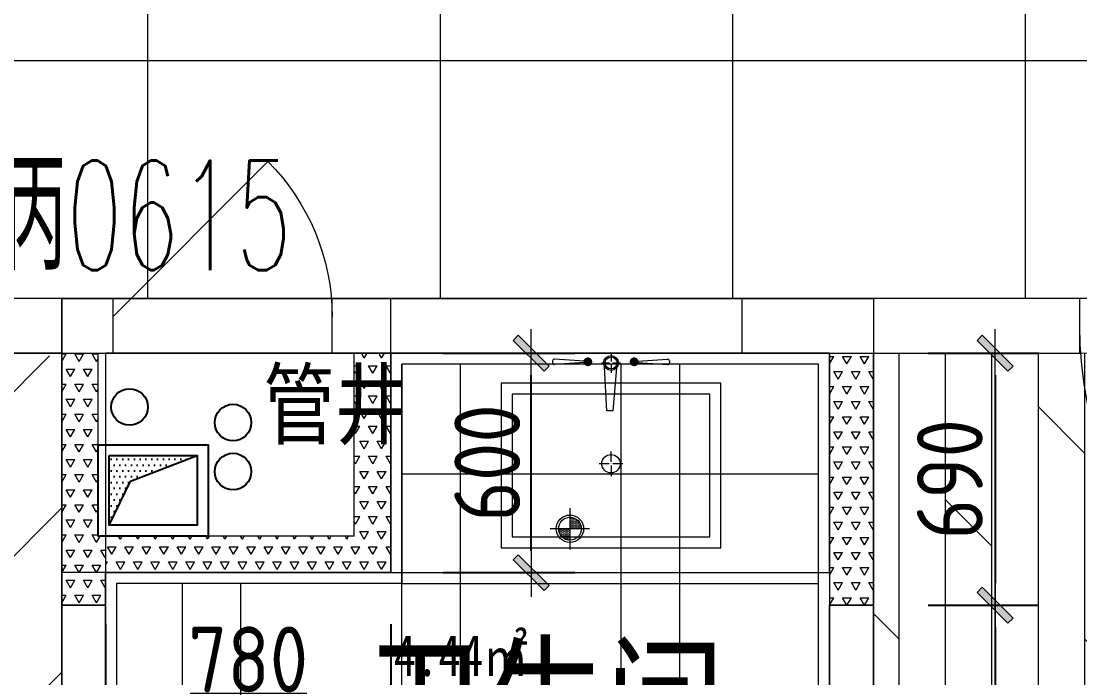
# Model space of a CAD drawing. Header units: millimetres. Extents: x 33621 to 401573, y -91663 to 133135.
# Drawn here: x 235236 to 238131, y 48758 to 50554 of the extents above; entities that cross this region are included whole.
import ezdxf

# ---------------------------------------------------------------- set-up
doc = ezdxf.new("R2010")
doc.units = ezdxf.units.MM
doc.header["$LTSCALE"] = 10
doc.linetypes.add('DOT', pattern=[0.2, 0.1, -0.1])
doc.linetypes.add('DOTE', pattern=[2.42, 2, -0.2, 0.02, -0.2])
doc.layers.get('0').update_dxf_attribs({"color": 253})
doc.layers.get('Defpoints').update_dxf_attribs({"color": 250})
for name, color, linetype, lineweight in [('DOOR【门】', 253, 'Continuous', 0), ('DS-4BS-FINISH【墙完成线】', 253, 'Continuous', 0), ('FC-FLOOR【地材分格】', 253, 'Continuous', 0), ('FF-FIXT【洁具】', 253, 'Continuous', 0), ('FF-FURN【成品家具】', 253, 'Continuous', 0), ('RC-FIN【天花轮廓线】', 253, 'Continuous', 0), ('RC-LIGHT【天花灯具】', 253, 'Continuous', 0), ('RC-STR【天花细线】', 253, 'Continuous', 0), ('RC-Text【天花文字】', 253, 'Continuous', 0), ('WALL', 253, 'Continuous', 0), ('Wall【新建墙】', 253, 'Continuous', 0), ('WINDOW', 253, 'Continuous', 0), ('Xline【辅助线】', 253, 'Continuous', 0), ('新建墙体', 253, 'Continuous', 0)]:
    doc.layers.add(name, color=color, linetype=linetype, lineweight=lineweight)
for name, color, linetype in [('VPIPE-污水', 253, 'Continuous'), ('VPIPE-热给水', 253, 'Continuous'), ('VPIPE-给水', 253, 'Continuous'), ('WINDOW_TEXT', 253, 'Continuous'), ('填充', 253, 'Continuous'), ('洁具', 253, 'Continuous'), ('风道（排气道）', 253, 'Continuous')]:
    doc.layers.add(name, color=color, linetype=linetype)
doc.styles.add('_TCH_WINDOW', font='SIMPLEX', dxfattribs={"bigfont": 'GBCBIG'})
doc.styles.add('CCD_DIM', font='ARCHS.SHX')
doc.styles.add('SUN', font='romans.shx', dxfattribs={"width": 0.8, "bigfont": 'hzdx.shx'})
doc.styles.add('宋体', font='', dxfattribs={"width": 0.7})
doc.styles.add('文字', font='')
doc.styles.get('宋体').set_extended_font_data('SimSun')
doc.styles.get('文字').set_extended_font_data('SimSun')
doc.dimstyles.new('ZL_1：60', dxfattribs={"dimscale": 60, "dimtxt": 3, "dimasz": 1, "dimexe": 2, "dimexo": 2, "dimgap": 0.5, "dimtad": 1, "dimdec": 0, "dimrnd": 5, "dimdsep": 46, "dimtxsty": 'CCD_DIM', "dimblk": 'WS-cj', "dimblk1": 'WS-cj', "dimblk2": 'WS-cj', "dimcen": 0, "dimclrd": 44, "dimclre": 44, "dimclrt": 2, "dimadec": 0, "dimazin": 0, "dimtfac": 1, "dimtdec": 0, "dimtix": 1, "dimtofl": 0, "dimtmove": 2, "dimatfit": 3, "dimldrblk": 'hl_arrow2', "dimfxl": 6, "dimfxlon": 1, "dimarcsym": 0})

# ---------------------------------------------------------------- blocks, each defined once
blk = doc.blocks.new('$DorLib2D$00000001')
for p, q in [((0.45, 0.975), (0.5, 0.975)), ((0.45, 0), (0.45, 0.975)), ((0.5, 0), (0.5, 0.975)), ((0.5, 0), (0.45, 0))]:
    blk.add_line(p, q)
at = {"lineweight": 13}
blk.add_arc((0.475, 0), 0.975, 91.4693, 180, dxfattribs=at)
blk = doc.blocks.new('A$C5D954283')
at = {"color": 8}
for p, q in [((0, 532.1), (0, 509.5)), ((-4, 505.5), (-26.2, 505.5)), ((0, 501.5), (0, 478.5)), ((25.8, 505.5), (4, 505.5)), ((0, 235.1), (0, 263.8)), ((-5, 230), (-32.8, 230)), ((0, 225), (0, 196.3)), ((32.3, 230), (5, 230))]:
    blk.add_line(p, q, dxfattribs=at)
at = {"color": 0, "linetype": 'Continuous'}
for p, q in [((-159.8, 511.3), (-159.8, 506.3)), ((-11.2, 374.3), (-17.5, 495.5)), ((15.1, 492.2), (4.8, 374.3)), ((159.8, 511.3), (159.8, 506.3)), ((4.8, 374.3), (-11.2, 374.3))]:
    blk.add_line(p, q, dxfattribs=at)
at = {"color": 8, "ltscale": 1000, "const_width": 0.448}
blk.add_lwpolyline([(0, 505.7, -1), (0, 505.3, -1)], format="xyb", close=True, dxfattribs=at)
at = {"color": 0, "linetype": 'Continuous'}
blk.add_lwpolyline([(300, 0), (300, 450), (-300, 450), (-300, 0)], close=True, dxfattribs=at)
at = {"color": 8}
blk.add_lwpolyline([(270, 30), (270, 420), (-270, 420), (-270, 30)], close=True, dxfattribs=at)
at = {"color": 8, "const_width": 0.84}
blk.add_lwpolyline([(0.1, 230.5, -1), (0.1, 229.6, -1)], format="xyb", close=True, dxfattribs=at)
at = {"color": 0, "linetype": 'Continuous'}
blk.add_circle((0, 505.5), 20.2, dxfattribs=at)
at = {"color": 8}
for centre, radius in [((0.3, 505.7), 16.3), ((0, 230), 25.2)]:
    blk.add_circle(centre, radius, dxfattribs=at)
at = {"color": 0, "linetype": 'Continuous'}
for centre, start, end in [((-154.8, 511.3), 88.2889, 180), ((-154.8, 506.3), 180, 271.7111), ((154.8, 511.3), 0, 91.7111), ((154.8, 506.3), 268.2889, 0)]:
    blk.add_arc(centre, 5, start, end, dxfattribs=at)
at = {"color": 250, "linetype": 'DOT', "ltscale": 1000}
for points in [[(-57.3, 508.8), (-57.4, 510), (-57.8, 511.1), (-58.3, 512.1), (-59.1, 513), (-60, 513.8), (-61, 514.3), (-62.2, 514.7), (-63.3, 514.8), (-64.5, 514.7), (-65.6, 514.3), (-66.7, 513.8), (-67.6, 513), (-68.3, 512.1), (-68.9, 511.1), (-69.2, 510), (-69.3, 508.8), (-69.2, 507.6), (-68.9, 506.5), (-68.3, 505.5), (-67.6, 504.6), (-66.7, 503.8), (-65.6, 503.3), (-64.5, 502.9), (-63.3, 502.8), (-62.2, 502.9), (-61, 503.3), (-60, 503.8), (-59.1, 504.6), (-58.3, 505.5), (-57.8, 506.5), (-57.4, 507.6)], [(69.3, 508.8), (69.2, 510), (68.9, 511.1), (68.3, 512.1), (67.6, 513), (66.7, 513.8), (65.6, 514.3), (64.5, 514.7), (63.3, 514.8), (62.2, 514.7), (61, 514.3), (60, 513.8), (59.1, 513), (58.3, 512.1), (57.8, 511.1), (57.4, 510), (57.3, 508.8), (57.4, 507.6), (57.8, 506.5), (58.3, 505.5), (59.1, 504.6), (60, 503.8), (61, 503.3), (62.2, 502.9), (63.3, 502.8), (64.5, 502.9), (65.6, 503.3), (66.7, 503.8), (67.6, 504.6), (68.3, 505.5), (68.9, 506.5), (69.2, 507.6)]]:
    blk.add_wipeout(points, dxfattribs=at)
at = {"color": 0, "linetype": 'Continuous'}
for p, q in [((-72.3, 510.3), (-154.7, 516.3)), ((-72.3, 507.3), (-154.7, 501.3)), ((72.3, 510.3), (154.7, 516.3)), ((72.3, 507.3), (154.7, 501.3))]:
    blk.add_line(p, q, dxfattribs=at)
at = {"color": 0, "linetype": 'Continuous', "const_width": 12}
for points in [[(-63.3, 514.8, -1), (-63.3, 502.8, -1)], [(63.3, 514.8, 1), (63.3, 502.8, 1)]]:
    blk.add_lwpolyline(points, format="xyb", close=True, dxfattribs=at)
blk = doc.blocks.new('WS-cj')
blk.add_hatch(color=2).paths.add_polyline_path([(0.588, 0.818), (-0.818, -0.588), (-0.588, -0.818), (0.818, 0.588)])
at = {"color": 2, "linetype": 'ByBlock', "lineweight": 0}
for p, q in [((-1.1, 0), (0, 0)), ((0, 0), (1.1, 0))]:
    blk.add_line(p, q, dxfattribs=at)
at = {"color": 2}
blk.add_lwpolyline([(0.588, 0.818), (-0.818, -0.588), (-0.588, -0.818), (0.818, 0.588)], close=True, dxfattribs=at)
blk = doc.blocks.new('*D445')
at = {"layer": 'Defpoints', "color": 0, "transparency": 16777216}
for p in [(235466.7, 49023.9), (236246.7, 49023.9), (236246.7, 48684.1)]:
    blk.add_point(p, dxfattribs=at)
at = {"layer": '新建墙体', "color": 44, "lineweight": -2, "transparency": 16777216}
for p, q in [((235466.7, 48903.9), (235466.7, 48564.1)), ((236246.7, 48903.9), (236246.7, 48564.1)), ((235526.7, 48684.1), (236186.7, 48684.1))]:
    blk.add_line(p, q, dxfattribs=at)
at = {"layer": '新建墙体', "color": 44, "lineweight": -2, "transparency": 16777216, "xscale": 60, "yscale": 60, "zscale": 60, "rotation": 180}
blk.add_blockref('WS-cj', (235466.7, 48684.1), dxfattribs=at)
at = {"layer": '新建墙体', "color": 44, "lineweight": -2, "transparency": 16777216, "xscale": 60, "yscale": 60, "zscale": 60}
blk.add_blockref('WS-cj', (236246.7, 48684.1), dxfattribs=at)
at = {"layer": '新建墙体', "color": 2, "transparency": 16777216, "insert": (235856.7, 48807.8), "char_height": 180, "attachment_point": 5, "style": 'CCD_DIM'}
blk.add_mtext('780', dxfattribs=at)
blk = doc.blocks.new('hl_arrow2')
at = {"color": 2}
blk.add_line((-0.221, 0), (-1, 0), dxfattribs=at)
blk.add_lwpolyline([(-0.221, 0), (-0.861, -0.689), (-0.654, -0.862), (0, 0), (-0.654, 0.862), (-0.861, 0.689)], close=True, dxfattribs=at)
blk = doc.blocks.new('*D446')
at = {"layer": 'Defpoints', "color": 0, "transparency": 16777216}
for p in [(236269.2, 49645.3), (236630.5, 49645.3), (236269.2, 49045.3)]:
    blk.add_point(p, dxfattribs=at)
at = {"layer": '新建墙体', "color": 44, "lineweight": -2, "transparency": 16777216}
for p, q in [((236389.2, 49645.3), (236750.5, 49645.3)), ((236630.5, 49105.3), (236630.5, 49585.3)), ((236389.2, 49045.3), (236750.5, 49045.3))]:
    blk.add_line(p, q, dxfattribs=at)
at = {"layer": '新建墙体', "color": 44, "lineweight": -2, "transparency": 16777216, "xscale": 60, "yscale": 60, "zscale": 60}
for p, rotation in [((236630.5, 49645.3), 90), ((236630.5, 49045.3), 270)]:
    blk.add_blockref('WS-cj', p, dxfattribs=dict(at, rotation=rotation))
at = {"layer": '新建墙体', "color": 2, "transparency": 16777216, "insert": (236510.5, 49345.3), "char_height": 180, "attachment_point": 5, "rotation": 90, "style": 'CCD_DIM'}
blk.add_mtext('600', dxfattribs=at)
blk = doc.blocks.new('*D447')
at = {"layer": 'Defpoints', "color": 0, "transparency": 16777216}
for p in [(237596.7, 49645.3), (237596.7, 48956.1), (237899.4, 48956.1)]:
    blk.add_point(p, dxfattribs=at)
at = {"layer": '新建墙体', "color": 44, "lineweight": -2, "transparency": 16777216}
for p, q in [((237716.7, 49645.3), (238019.4, 49645.3)), ((237899.4, 49585.3), (237899.4, 49016.1)), ((237716.7, 48956.1), (238019.4, 48956.1))]:
    blk.add_line(p, q, dxfattribs=at)
at = {"layer": '新建墙体', "color": 44, "lineweight": -2, "transparency": 16777216, "xscale": 60, "yscale": 60, "zscale": 60}
for p, rotation in [((237899.4, 49645.3), 90), ((237899.4, 48956.1), 270)]:
    blk.add_blockref('WS-cj', p, dxfattribs=dict(at, rotation=rotation))
at = {"layer": '新建墙体', "color": 2, "transparency": 16777216, "insert": (237775.7, 49300.7), "char_height": 180, "attachment_point": 5, "rotation": 90, "style": 'CCD_DIM'}
blk.add_mtext('690', dxfattribs=at)
blk = doc.blocks.new('*D448')
at = {"layer": 'Defpoints', "color": 0, "transparency": 16777216}
for p in [(237596.7, 48956.1), (237596.7, 48156.1), (237899.4, 48156.1)]:
    blk.add_point(p, dxfattribs=at)
at = {"layer": '新建墙体', "color": 44, "lineweight": -2, "transparency": 16777216}
for p, q in [((237716.7, 48956.1), (238019.4, 48956.1)), ((237899.4, 48896.1), (237899.4, 48216.1)), ((237716.7, 48156.1), (238019.4, 48156.1))]:
    blk.add_line(p, q, dxfattribs=at)
at = {"layer": '新建墙体', "color": 44, "lineweight": -2, "transparency": 16777216, "xscale": 60, "yscale": 60, "zscale": 60}
for p, rotation in [((237899.4, 48956.1), 90), ((237899.4, 48156.1), 270)]:
    blk.add_blockref('WS-cj', p, dxfattribs=dict(at, rotation=rotation))
at = {"layer": '新建墙体', "color": 2, "transparency": 16777216, "insert": (237779.4, 48556.1), "char_height": 180, "attachment_point": 5, "rotation": 90, "style": 'CCD_DIM'}
blk.add_mtext('800', dxfattribs=at)
blk = doc.blocks.new('防雾筒灯')
at = {"ltscale": 30}
h = blk.add_hatch(dxfattribs=at)
h.set_pattern_fill('DOTS', color=251, scale=3)
h.set_pattern_definition([(0, (-62.322, -46.6336), (2.38125, 4.7625), [0, -4.7625])])
edge = h.paths.add_edge_path()
edge.add_ellipse((0, 0), major_axis=(35.4, 35.4), ratio=1, start_angle=315, end_angle=405)
edge.add_line((0, 50), (0, 0))
edge.add_line((0, 0), (50, 0))
edge = h.paths.add_edge_path()
edge.add_line((0, 0), (-50, 0))
edge.add_ellipse((0, 0), major_axis=(35.4, 35.4), ratio=1, start_angle=495, end_angle=225)
edge.add_line((0, -50), (0, 0))
at = {"color": 251, "linetype": 'DOTE', "ltscale": 43.504693}
blk.add_line((0, 90.6), (0, -90.6), dxfattribs=at)
at = {"color": 251, "linetype": 'DOTE', "ltscale": 41.297046}
blk.add_line((86, 0), (-86, 0), dxfattribs=at)
blk.add_ellipse((0, 0), major_axis=(-42.4, 42.4), ratio=1, start_param=2.355868237233172, end_param=8.639053544412757)
at = {"color": 251}
blk.add_ellipse((0, 0), major_axis=(35.4, 35.4), ratio=1, start_param=5.49871431692557, end_param=11.78189962410516, dxfattribs=at)
blk = doc.blocks.new('$DorLib2D$00000114')
at = {"color": 0}
blk.add_line((0.5, 0), (-0.2071, 0.7071), dxfattribs=at)
blk.add_arc((0.5, 0), 1, 135, 180, dxfattribs=at)
blk = doc.blocks.new('PQD')
at = {"layer": '填充'}
h = blk.add_hatch(dxfattribs=at)
h.set_pattern_fill('DOTS', color=256, scale=10, style=0)
h.paths.add_polyline_path([(517039.4, 222520.7), (516799.4, 222520.7), (516799.4, 222330.7), (516857.1, 222450.6)])
blk.add_lwpolyline([(516799.4, 222330.7), (516857.1, 222450.6), (517039.4, 222520.7)], dxfattribs=at)
at = {"layer": '风道（排气道）'}
for points in [[(516769.4, 222550.7), (517069.4, 222550.7), (517069.4, 222300.7), (516769.4, 222300.7)], [(516799.4, 222520.7), (517039.4, 222520.7), (517039.4, 222330.7), (516799.4, 222330.7)]]:
    blk.add_lwpolyline(points, close=True, dxfattribs=at)

msp = doc.modelspace()

# ---------------------------------------------------------------- hatches: boundary and pattern name
at = {"layer": 'FC-FLOOR【地材分格】'}
h = msp.add_hatch(dxfattribs=at)
h.set_pattern_fill('_USER', color=256, scale=800, double=1, pattern_type=0)
h.set_pattern_definition([(0, (243581.7, 52045.3), (0, 800), []), (90, (243581.7, 52045.3), (-800, 5e-14), [])])
h.paths.add_polyline_path([(261356.7, 52046.4), (261356.7, 49795.3), (254756.7, 49795.3), (254756.7, 50245.3), (254156.7, 50245.3), (254156.7, 49795.3), (247556.7, 49795.3), (247556.7, 50245.3), (246956.7, 50245.3), (246956.7, 49795.3), (240356.7, 49795.3), (240356.7, 50245.3), (239756.7, 50245.3), (239756.7, 49795.3), (233156.7, 49795.3), (233156.7, 50245.3), (232931.7, 50245.3), (232931.7, 52045.3), (240356.7, 52045.3), (240356.7, 58345.3), (243581.7, 58345.3), (243581.7, 52045.3)])
h = msp.add_hatch(dxfattribs=at)
h.set_pattern_fill('DOLMIT', color=256, scale=20, angle=90, double=1)
h.set_pattern_definition([(90, (240176.74, 55975.26), (-127, 8e-15), []), (135, (240176.74, 55975.26), (-254, -254), [179.605, -359.21])])
h.paths.add_polyline_path([(237566.7, 49645.3), (239981.7, 49646.4), (239981.7, 42746.4), (239756.7, 42745.3), (239756.7, 42345.3), (236556.7, 42345.3), (236556.7, 42445.3), (236531.7, 42445.3), (236531.7, 47045), (237566.7, 47045)])
h = msp.add_hatch(dxfattribs=at)
h.set_pattern_fill('_USER', color=256, scale=600, double=1, pattern_type=0)
h.set_pattern_definition([(0, (236276.74, 49015.26), (0, 600), []), (90, (236276.74, 49015.26), (-600, 4e-14), [])])
h.paths.add_polyline_path([(237416.7, 49615.3), (236276.7, 49615.3), (236276.7, 49015.3), (235496.7, 49015.3), (235496.7, 47195), (237416.7, 47195)])
at = {"layer": 'RC-STR【天花细线】'}
h = msp.add_hatch(dxfattribs=at)
h.set_pattern_fill('矩形600X300', color=256, double=1, pattern_type=2)
h.set_pattern_definition([(0, (236436.74, 49015.26), (0, 300), []), (90, (236436.74, 49015.26), (-600, 4e-14), [])])
h.paths.add_polyline_path([(237416.7, 49615.3), (236276.7, 49615.3), (236276.7, 49015.3), (235496.7, 49015.3), (235496.7, 47195), (237416.7, 47195)])
at = {"layer": 'Xline【辅助线】'}
h = msp.add_hatch(dxfattribs=at)
h.set_pattern_fill('ANSI31', color=256, scale=100)
h.set_pattern_definition([(45, (216356.85, 42355.58), (-224.5064, 224.5064), [])])
h.paths.add_polyline_path([(236396.7, 47045), (235346.7, 47045), (235346.8, 49637.9), (232931.7, 49637.9), (232931.7, 42355.6), (236396.7, 42370.6)])
at = {"layer": '新建墙体'}
h = msp.add_hatch(dxfattribs=at)
h.set_pattern_fill('TRIANG', color=4, scale=5)
h.set_pattern_definition([(60, (235346.74, 49045.265), (-23.8125, 41.2445), [23.8125, -23.8125]), (120, (235346.74, 49045.265), (-47.625, 3e-08), [23.8125, -23.8125]), (0, (235334.836, 49065.887), (23.8125, 41.2445), [23.8125, -23.8125])])
h.paths.add_polyline_path([(235466.7, 49145.3), (235446.7, 49145.3), (235446.7, 49645.3), (235346.7, 49645.3), (235346.7, 48956.1), (235466.7, 48956.1)])
h = msp.add_hatch(dxfattribs=at)
h.set_pattern_fill('TRIANG', color=4, scale=5)
h.set_pattern_definition([(60, (180619.538, 47115.71), (-23.8125, 41.24446), [23.8125, -23.8125]), (120, (180619.538, 47115.71), (-47.625, 3e-08), [23.8125, -23.8125]), (0, (180607.63, 47136.33), (23.8125, 41.24446), [23.8125, -23.8125])])
h.paths.add_polyline_path([(236246.7, 49645.3), (236146.7, 49645.3), (236146.7, 49145.3), (235466.7, 49145.3), (235466.7, 49045.3), (236246.7, 49045.3)])
h = msp.add_hatch(dxfattribs=at)
h.set_pattern_fill('TRIANG', color=4, scale=5)
h.set_pattern_definition([(60, (237446.74, 48956.15), (-23.8125, 41.2445), [23.8125, -23.8125]), (120, (237446.74, 48956.15), (-47.625, 3e-08), [23.8125, -23.8125]), (0, (237434.836, 48976.77), (23.8125, 41.2445), [23.8125, -23.8125])])
h.paths.add_polyline_path([(237566.7, 49645.3), (237446.7, 49645.3), (237446.7, 48956.1), (237566.7, 48956.1)])

# ---------------------------------------------------------------- linework, layer by layer
at = {"layer": 'DS-4BS-FINISH【墙完成线】'}
for points in [[(261356.7, 52046.4), (261356.7, 49795.3), (254756.7, 49795.3), (254756.7, 50245.3), (254156.7, 50245.3), (254156.7, 49795.3), (247556.7, 49795.3), (247556.7, 50245.3), (246956.7, 50245.3), (246956.7, 49795.3), (240356.7, 49795.3), (240356.7, 50245.3), (239756.7, 50245.3), (239756.7, 49795.3), (233156.7, 49795.3), (233156.7, 50245.3), (232931.7, 50245.3), (232931.7, 52045.3), (240356.7, 52045.3), (240356.7, 58345.3), (243581.7, 58345.3), (243581.7, 52045.3), (261356.7, 52046.4)], [(235346.8, 49645.3), (232931.8, 49646.4), (232931.8, 42746.4), (233156.8, 42745.3), (233156.8, 42345.3), (236356.8, 42345.3), (236356.8, 42445.3), (236381.8, 42445.3), (236381.8, 47045), (235346.8, 47045), (235346.8, 49645.3)]]:
    msp.add_lwpolyline(points, dxfattribs=at)
at = {"layer": 'FF-FURN【成品家具】'}
for p, q in [((235346.7, 48956.1), (235346.7, 48156.1)), ((237566.7, 48156.1), (237566.7, 48956.1))]:
    msp.add_line(p, q, dxfattribs=at)
at = {"layer": 'RC-FIN【天花轮廓线】'}
for points in [[(235346.7, 48956.1), (235466.7, 48956.1), (235466.7, 48156.1), (235346.7, 48156.1)], [(237446.7, 48956.1), (237566.7, 48956.1), (237566.7, 48156.1), (237446.7, 48156.1)]]:
    msp.add_lwpolyline(points, close=True, dxfattribs=at)
at = {"layer": 'VPIPE-污水'}
msp.add_circle((235532.2, 49498.2), 50, dxfattribs=at)
at = {"layer": 'VPIPE-热给水'}
msp.add_circle((235815.3, 49321.7), 50, dxfattribs=at)
at = {"layer": 'VPIPE-给水'}
msp.add_circle((235815.3, 49455.7), 50, dxfattribs=at)
at = {"layer": 'WALL', "color": 9}
for p, q in [((238131.2, 49795.3), (234782.3, 49795.3)), ((235346.7, 49045.3), (235346.7, 49795.3)), ((235346.7, 49795.3), (236246.7, 49795.3)), ((236246.7, 49045.3), (236246.7, 49795.3)), ((238131.2, 49645.3), (238131.2, 49795.3)), ((238131.2, 49645.3), (238131.2, 49795.3)), ((235446.7, 49145.3), (235446.7, 49645.3)), ((235446.7, 49645.3), (236146.7, 49645.3)), ((236146.7, 49145.3), (236146.7, 49645.3)), ((236146.7, 49145.3), (235446.7, 49145.3)), ((236246.7, 49045.3), (235346.7, 49045.3))]:
    msp.add_line(p, q, dxfattribs=at)
at = {"layer": 'Wall【新建墙】'}
for p, q in [((235346.7, 49795.3), (237566.7, 49795.3)), ((235346.7, 49795.3), (235346.7, 48956.1)), ((237566.7, 49795.3), (237566.7, 48956.1)), ((235466.7, 49645.3), (235466.7, 48956.1)), ((237446.7, 49645.3), (237446.7, 48956.1)), ((235466.7, 48956.1), (235346.7, 48956.1)), ((237566.7, 48956.1), (237446.7, 48956.1))]:
    msp.add_line(p, q, dxfattribs=at)
at = {"layer": 'WINDOW'}
for p, q in [((235486.2, 49795.3), (236086.2, 49795.3)), ((235486.2, 49795.3), (235486.2, 49645.3)), ((236086.2, 49645.3), (236086.2, 49795.3)), ((235486.2, 49645.3), (236086.2, 49645.3))]:
    msp.add_line(p, q, dxfattribs=at)
at = {"layer": '新建墙体'}
msp.add_line((237206.7, 49795.3), (237206.7, 49645.3), dxfattribs=at)

# ---------------------------------------------------------------- block references
at = {"layer": 'DOOR【门】'}
ref = msp.add_blockref('$DorLib2D$00000001', (238681.2, 49721.4), dxfattribs=dict(at, xscale=1100, yscale=-1100, zscale=1100))
ref.add_attrib('A', 'M1122', (238231.2, 50071.7), dxfattribs={"layer": 'WINDOW_TEXT', "height": 297.5, "style": '_TCH_WINDOW', "width": 0.705882})
at = {"layer": 'DOOR【门】', "xscale": -600, "yscale": 600, "zscale": -600}
msp.add_blockref('$DorLib2D$00000114', (235786.2, 49745.3), dxfattribs=at)
at = {"layer": '洁具'}
msp.add_blockref('PQD', (-281322.6, -173155.5), dxfattribs=at)

# ---------------------------------------------------------------- texts
at = {"layer": 'DOOR【门】', "ltscale": 100, "style": 'SUN', "width": 0.6}
msp.add_text('FM丙0615', height=300, dxfattribs=at).set_placement((234864.3, 49872.3, 0))
at = {"layer": 'RC-Text【天花文字】', "width": 0.8}
for s, height, style, p in [('管井', 180, '文字', (235897.8, 49415.6)), ('卫生间', 300, '文字', (236177.7, 48532.6)), ('4.44㎡', 112.5, '宋体', (236254.5, 48762.4))]:
    msp.add_text(s, height=height, dxfattribs=dict(at, style=style)).set_placement(p)

# ---------------------------------------------------------------- dimensions: what is measured, and where the dimension line sits
at = {"layer": '新建墙体'}
for base, p1, p2, picture, middle in [((237899.4, 48956.1), (237596.7, 49645.3), (237596.7, 48956.1), '*D447', (237775.7, 49300.7)), ((237899.4, 48156.1), (237596.7, 48956.1), (237596.7, 48156.1), '*D448', (237779.4, 48556.1))]:
    dim = msp.add_linear_dim(base=base, p1=p1, p2=p2, angle=90, dimstyle='ZL_1：60', dxfattribs=at)
    dim.commit()
    dim.dimension.update_dxf_attribs({"geometry": picture, "text_midpoint": middle})
dim = msp.add_linear_dim(base=(236246.7, 48684.1), p1=(235466.7, 49023.9), p2=(236246.7, 49023.9), dimstyle='ZL_1：60', dxfattribs=at)
dim.commit()
dim.dimension.update_dxf_attribs({"geometry": '*D445', "text_midpoint": (235856.7, 48807.8)})

# ---------------------------------------------------------------- next in the draw order: block references
at = {"layer": 'FF-FIXT【洁具】', "linetype": 'Continuous'}
msp.add_blockref('A$C5D954283', (236849, 49113.1), dxfattribs=at)

# ---------------------------------------------------------------- next in the draw order: linework, layer by layer
at = {"layer": 'DS-4BS-FINISH【墙完成线】'}
msp.add_lwpolyline([(237566.7, 49645.3), (239981.7, 49646.4), (239981.7, 42746.4), (239756.7, 42745.3), (239756.7, 42345.3), (236556.7, 42345.3), (236556.7, 42445.3), (236531.7, 42445.3), (236531.7, 47045), (237566.7, 47045), (237566.7, 49645.3)], dxfattribs=at)
msp.add_lwpolyline([(237416.7, 49615.3), (236276.7, 49615.3), (236276.7, 49015.3), (235496.7, 49015.3), (235496.7, 47195), (237416.7, 47195)], close=True, dxfattribs=at)
at = {"layer": 'FF-FIXT【洁具】', "linetype": 'Continuous'}
msp.add_lwpolyline([(237446.7, 49645.3), (236246.7, 49645.3), (236246.7, 49045.3), (237446.7, 49045.3)], close=True, dxfattribs=at)
at = {"layer": 'WALL', "color": 9}
for p, q in [((234782.3, 49645.3), (238131.2, 49645.3)), ((237446.7, 49645.3), (235466.7, 49645.3))]:
    msp.add_line(p, q, dxfattribs=at)
at = {"layer": 'Wall【新建墙】'}
msp.add_lwpolyline([(235466.7, 49045.3), (236246.7, 49045.3), (236246.7, 49645.3), (237446.7, 49645.3), (237446.7, 47165), (235466.7, 47165), (235466.7, 49045.3)], dxfattribs=at)

# ---------------------------------------------------------------- next in the draw order: block references
at = {"layer": 'RC-LIGHT【天花灯具】', "xscale": 0.625, "yscale": 0.625, "zscale": 0.625}
msp.add_blockref('防雾筒灯', (236736.7, 49165.3), dxfattribs=at)

# ---------------------------------------------------------------- next in the draw order: dimensions: what is measured, and where the dimension line sits
at = {"layer": '新建墙体'}
dim = msp.add_linear_dim(base=(236630.5, 49645.3), p1=(236269.2, 49045.3), p2=(236269.2, 49645.3), angle=90, dimstyle='ZL_1：60', dxfattribs=at)
dim.commit()
dim.dimension.update_dxf_attribs({"geometry": '*D446', "text_midpoint": (236510.5, 49345.3)})

doc.saveas('drawing.dxf')
